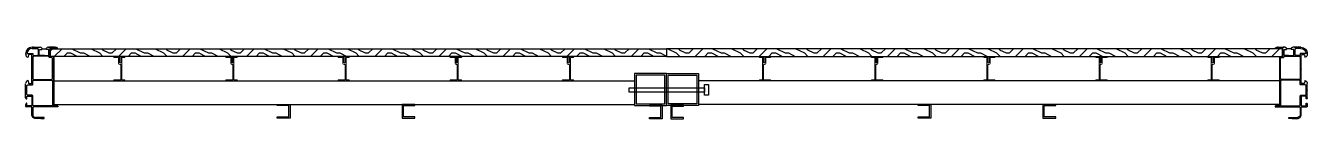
# Model space of a CAD drawing. Header units: millimetres. Extents: x 20612 to 343412, y -116527 to 156976.
# Drawn here: x 179716 to 183716, y -67412 to -67189 of the extents above; entities that cross this region are included whole.
import ezdxf

# ---------------------------------------------------------------- set-up
doc = ezdxf.new("R2010")
doc.units = ezdxf.units.MM
doc.header["$LTSCALE"] = 1000
doc.layers.add('W-WOOD_FLOOR木地板', color=30, linetype='Continuous')
doc.layers.add('结构', color=52, linetype='Continuous', lineweight=18)
doc.layers.add('铝龙骨', color=7, linetype='Continuous', lineweight=9)

# ---------------------------------------------------------------- blocks, each defined once
blk = doc.blocks.new('$matou$00000085')
at = {"color": 0, "lineweight": 5}
for p, q in [((-17.5, 36, 0), (-17.5, 37, 0)), ((-4.3, 33.6, 0), (-4.3, 35, 0)), ((-1.2, 13.2, 0), (-3.5, 13.2, 0))]:
    blk.add_line(p, q, dxfattribs=at)
at = {"color": 0, "lineweight": 0, "ltscale": 0.5}
blk.add_arc((-1.5, 17.2, 0), 4.07, 274.7282, 349.8472, dxfattribs=at)
at = {"layer": '结构', "color": 0, "linetype": 'ByBlock', "lineweight": 0, "ltscale": 0.5}
for p, q in [((-7.2, 38, 0), (-16.5, 38, 0)), ((-16.5, 35, 0), (-8.5, 35, 0)), ((-7.5, -34, 0), (-7.5, 34, 0)), ((-4.7, 33.3, 0), (-4.3, 33.6, 0)), ((-4.3, 33.1, 0), (-4.7, 33.3, 0)), ((-4.7, 31.5, 0), (-4.3, 31.7, 0)), ((-4.3, 31.2, 0), (-4.7, 31.5, 0)), ((-4.3, 31, 0), (-4.7, 30.8, 0)), ((-4.7, 30.8, 0), (-4.3, 30.5, 0)), ((-4.3, 29.2, 0), (-4.7, 29, 0)), ((-4.7, 29, 0), (-4.3, 28.7, 0)), ((-4.3, 27.4, 0), (-4.7, 27.2, 0)), ((-4.7, 27.2, 0), (-4.3, 26.9, 0)), ((-4.3, 25.6, 0), (-4.7, 25.4, 0)), ((-4.7, 25.4, 0), (-4.3, 25.1, 0)), ((-4.3, 23.8, 0), (-4.7, 23.6, 0)), ((-4.7, 23.6, 0), (-4.3, 23.3, 0)), ((-4.3, 22, 0), (-4.7, 21.8, 0)), ((-4.7, 21.8, 0), (-4.3, 21.5, 0)), ((-4.3, 20.2, 0), (-4.7, 20, 0)), ((-4.7, 20, 0), (-4.3, 19.7, 0)), ((-4.5, -34, 0), (-4.5, 12.2, 0)), ((-4.3, 31.7, 0), (-4.3, 33.1, 0)), ((-4.3, 31.3, 0), (-4.3, 31, 0)), ((-4.3, 30.5, 0), (-4.3, 29.2, 0)), ((-4.3, 28.7, 0), (-4.3, 27.4, 0)), ((-4.3, 26.9, 0), (-4.3, 25.6, 0)), ((-4.3, 25.1, 0), (-4.3, 23.8, 0)), ((-4.3, 23.3, 0), (-4.3, 22, 0)), ((-4.3, 21.5, 0), (-4.3, 20.2, 0)), ((-4.3, 19.7, 0), (-4.3, 19.2, 0)), ((-0.7, 33.6, 0), (-0.7, 35, 0)), ((-0.3, 33.3, 0), (-0.7, 33.6, 0)), ((-0.7, 33.1, 0), (-0.3, 33.3, 0)), ((-0.7, 31.7, 0), (-0.7, 33.1, 0)), ((-0.3, 31.5, 0), (-0.7, 31.7, 0)), ((-0.7, 31.2, 0), (-0.3, 31.5, 0)), ((-0.7, 29.9, 0), (-0.7, 31.2, 0)), ((-0.3, 29.7, 0), (-0.7, 29.9, 0)), ((-0.7, 29.4, 0), (-0.3, 29.7, 0)), ((-0.7, 28.1, 0), (-0.7, 29.4, 0)), ((-0.3, 27.9, 0), (-0.7, 28.1, 0)), ((-0.7, 27.6, 0), (-0.3, 27.9, 0)), ((-0.7, 26.3, 0), (-0.7, 27.6, 0)), ((-0.3, 26.1, 0), (-0.7, 26.3, 0)), ((-0.7, 25.8, 0), (-0.3, 26.1, 0)), ((-0.7, 24.5, 0), (-0.7, 25.8, 0)), ((-0.3, 24.3, 0), (-0.7, 24.5, 0)), ((-0.7, 24, 0), (-0.3, 24.3, 0)), ((-0.7, 22.7, 0), (-0.7, 24, 0)), ((-0.3, 22.5, 0), (-0.7, 22.7, 0)), ((-0.7, 22.2, 0), (-0.3, 22.5, 0)), ((-0.7, 22.2, 0), (-0.7, 22.2, 0)), ((-0.7, 21, 0), (-0.7, 22.2, 0)), ((-0.3, 20.7, 0), (-0.7, 21, 0)), ((-0.7, 20.5, 0), (-0.3, 20.7, 0)), ((-0.7, 19.2, 0), (-0.7, 20.5, 0)), ((2.2, 38, 0), (16.5, 38, 0)), ((2.5, 34, 0), (2.5, 16.5, 0)), ((16.5, 35, 0), (3.5, 35, 0)), ((17.5, 37, 0), (17.5, 36, 0)), ((-17.5, -37.5, 0), (-17.5, -35.5, 0)), ((-17, -35, 0), (-8.5, -35, 0)), ((17, -38, 0), (-17, -38, 0)), ((-3.5, -35, 0), (17, -35, 0)), ((17.5, -35.5, 0), (17.5, -37.5, 0))]:
    blk.add_line(p, q, dxfattribs=at)
for centre, radius, start, end in [((-16.5, 37, 0), 1, 90, 180), ((-16.5, 36, 0), 1, 180, 270), ((-8.5, 34, 0), 1, 0, 90), ((-7.2, 35, 0), 3, 0, 90.0017), ((-3.5, 12.2, 0), 1, 90, 180), ((-2.5, 19.2, 0), 1.75, 180, 0), ((2.2, 35, 0), 3, 89.9983, 180), ((3.5, 34, 0), 1, 90, 180), ((16.5, 37, 0), 1, 0, 90), ((16.5, 36, 0), 1, 270, 360), ((-17, -35.5, 0), 0.5, 90, 180), ((-17, -37.5, 0), 0.5, 180, 270), ((-8.5, -34, 0), 1, 270, 0), ((-3.5, -34, 0), 1, 180, 270), ((17, -35.5, 0), 0.5, 0, 90), ((17, -37.5, 0), 0.5, 270, 0)]:
    blk.add_arc(centre, radius, start, end, dxfattribs=at)
blk = doc.blocks.new('*U192')
at = {"layer": '铝龙骨', "yscale": -1, "rotation": 180}
blk.add_blockref('$matou$00000085', (0, 0, 0), dxfattribs=at)
blk = doc.blocks.new('*U193')
at = {"color": 0, "linetype": 'ByBlock', "lineweight": -2, "transparency": 16777216}
for p in [(0, 0), (350, 0), (700, 0), (1050, 0), (1400, 0)]:
    blk.add_blockref('*U192', p, dxfattribs=at)
blk = doc.blocks.new('*U194')
at = {"layer": '铝龙骨', "yscale": -1, "rotation": 180}
blk.add_blockref('$matou$00000085', (0, 0, 0), dxfattribs=at)
blk = doc.blocks.new('*U195')
at = {"color": 0, "linetype": 'ByBlock', "lineweight": -2, "transparency": 16777216}
for p in [(0, 0), (350, 0), (700, 0), (1050, 0), (1400, 0)]:
    blk.add_blockref('*U194', p, dxfattribs=at)
blk = doc.blocks.new('asdasdasfdf')
at = {"color": 3, "lineweight": -3}
for p, q in [((210810, 35777.8), (210810.3, 35778.2)), ((210811.4, 35778.2), (210811.7, 35777.8)), ((210812, 35777.8), (210812.3, 35778.2)), ((210814, 35777.8), (210814.3, 35778.2)), ((210814.4, 35778.3), (210819.6, 35778.3)), ((210814.4, 35778.3), (210816.3, 35778.3)), ((210825.1, 35775.8), (210825.1, 35771.5)), ((210839.1, 35771.5), (210839.1, 35775.8)), ((210844.7, 35778.3), (210849.8, 35778.3)), ((210858.3, 35777.8), (210858, 35778.2)), ((210860.3, 35777.8), (210860, 35778.2)), ((210860.9, 35778.2), (210860.6, 35777.8)), ((210862.3, 35777.8), (210862, 35778.2)), ((210865, 35778.3), (210867.4, 35778.3)), ((210793.5, 35711.1), (210793.5, 35754.2)), ((210799, 35753.2), (210811.5, 35753.2)), ((210861.7, 35748.7), (210861.7, 35711.1)), ((210774.4, 35645.6), (210774.4, 35664.4)), ((210861.7, 35644.4), (210861.7, 35595.1))]:
    blk.add_line(p, q, dxfattribs=at)
at = {"color": 0}
blk.add_line((210825.1, 35773.6), (210839.1, 35773.6), dxfattribs=at)
at = {"color": 3, "lineweight": -3}
for points in [[(210794.5, 35778.3, 0.414214), (210774.4, 35758.2), (210774.4, 35756.6)], [(210794.5, 35774.3), (210794.5, 35774.3), (210810.5, 35774.3, -0.414214), (210813.5, 35771.3), (210813.5, 35755.2, -0.414518), (210811.5, 35753.2)], [(210799.2, 35778.3, -0.198912), (210799.3, 35778.2), (210799.6, 35777.8)], [(210799.9, 35777.8), (210800.2, 35778.2, -0.198912), (210800.4, 35778.3), (210801.2, 35778.3, -0.198912), (210801.3, 35778.2), (210801.6, 35777.8)], [(210801.9, 35777.8), (210802.2, 35778.2, -0.198912), (210802.4, 35778.3), (210803.2, 35778.3, -0.198912), (210803.4, 35778.2), (210803.7, 35777.8)], [(210803.9, 35777.8), (210804.2, 35778.2, -0.198912), (210804.4, 35778.3), (210805.2, 35778.3, -0.198912), (210805.4, 35778.2), (210805.7, 35777.8)], [(210805.9, 35777.8), (210806.3, 35778.2, -0.198912), (210806.4, 35778.3), (210807.2, 35778.3, -0.198912), (210807.4, 35778.2), (210807.7, 35777.8)], [(210808, 35777.8), (210808.3, 35778.2, -0.198912), (210808.4, 35778.3), (210809.2, 35778.3, -0.198912), (210809.4, 35778.2), (210809.7, 35777.8)], [(210810.3, 35778.2, -0.198912), (210810.4, 35778.3), (210811.2, 35778.3)], [(210812.4, 35778.3), (210813.3, 35778.3, -0.198912), (210813.4, 35778.2), (210813.7, 35777.8)], [(210831.5, 35753.2), (210818.1, 35753.2, -0.414214), (210817, 35754.2), (210817, 35770.3, -0.414214), (210818.1, 35771.3), (210824.9, 35771.3)], [(210832.7, 35753.2), (210846.2, 35753.2, 0.414214), (210847.2, 35754.2), (210847.2, 35770.3, 0.414214), (210846.2, 35771.3), (210839.3, 35771.3)], [(210850.2, 35777.8), (210849.9, 35778.2, 0.198912), (210849.8, 35778.3), (210848, 35778.3)], [(210852.2, 35777.8), (210851.9, 35778.2, 0.198912), (210851.8, 35778.3), (210851, 35778.3, 0.198912), (210850.8, 35778.2), (210850.5, 35777.8)], [(210861.7, 35748.7, 0.414214), (210860.7, 35749.7), (210851.7, 35749.7, -0.414214), (210850.7, 35750.7), (210850.7, 35774.3, -0.414214), (210851.7, 35775.3)], [(210874.8, 35775.8), (210874.8, 35775.5, -0.414214), (210874.6, 35775.3), (210851.7, 35775.3)], [(210854.2, 35777.8), (210853.9, 35778.2, 0.198912), (210853.8, 35778.3), (210853, 35778.3, 0.198912), (210852.8, 35778.2), (210852.5, 35777.8)], [(210856.3, 35777.8), (210856, 35778.2, 0.198912), (210855.8, 35778.3), (210855, 35778.3, 0.198912), (210854.8, 35778.2), (210854.5, 35777.8)], [(210857.8, 35778.3), (210857, 35778.3, 0.198912), (210856.8, 35778.2), (210856.5, 35777.8)], [(210859.8, 35778.3), (210859, 35778.3, 0.198912), (210858.8, 35778.2), (210858.5, 35777.8)], [(210861.8, 35778.3), (210861, 35778.3, 0.198912), (210860.9, 35778.2)], [(210864.3, 35777.8), (210864, 35778.2, 0.198912), (210863.8, 35778.3), (210863, 35778.3, 0.198912), (210862.9, 35778.2), (210862.6, 35777.8)], [(210865, 35778.3, 0.198912), (210864.9, 35778.2), (210864.6, 35777.8)], [(210778.4, 35759.3), (210778.4, 35759.3), (210795, 35759.3, -0.414214), (210797, 35757.3), (210797, 35755.2, 0.413909), (210799, 35753.2)], [(210791.4, 35756.2), (210784.5, 35756.2, 0.362489), (210783.5, 35755.4), (210782.2, 35748)], [(210832.7, 35753.2, 0.198912), (210832.5, 35753.1), (210832.2, 35752.8, -0.414214), (210832, 35752.8), (210831.7, 35753.1, 0.198912), (210831.5, 35753.2)], [(210781, 35673.9, -0.403535), (210782.2, 35673.1), (210783.5, 35665.7, 0.362489), (210784.5, 35664.8), (210791.4, 35664.8, 0.414214), (210793.5, 35666.9), (210793.5, 35709.9)], [(210793.5, 35711.1, 0.198912), (210793.5, 35711), (210793.8, 35710.7, -0.414214), (210793.8, 35710.4), (210793.5, 35710.1, 0.198912), (210793.5, 35709.9)], [(210861.7, 35711), (210861.4, 35710.7, 0.414214), (210861.4, 35710.4), (210861.7, 35710.1, -0.198912), (210861.7, 35709.9), (210861.7, 35709.9), (210861.7, 35645.6)], [(210774.4, 35645.6, 0.198912), (210774.4, 35645.5), (210774.7, 35645.2, -0.414214), (210774.7, 35644.9), (210774.4, 35644.6, 0.198912), (210774.4, 35644.4)], [(210861.7, 35673.1), (210861.7, 35595.1, 2.414214), (210862.2, 35594.6), (210873.8, 35594.6, -0.414214), (210874.8, 35593.6), (210874.8, 35592.6, -0.414214), (210873.8, 35591.6)], [(210861.7, 35645.5), (210861.4, 35645.2, 0.414214), (210861.4, 35644.9), (210861.7, 35644.6)], [(210774.4, 35619.7, 0.414214), (210776.9, 35617.2), (210778.2, 35617.2, 0.414214), (210778.4, 35617.4)], [(210778.4, 35602.9, 0.414214), (210778.2, 35603.1), (210776.9, 35603.1)], [(210778.4, 35617.4), (210778.4, 35624.2, -0.414214), (210779.4, 35625.2), (210792.4, 35625.2, -0.414214), (210793.4, 35624.2), (210793.4, 35610.7, 0.198912), (210793.5, 35610.6), (210793.8, 35610.3, -0.414214), (210793.8, 35610), (210793.5, 35609.7, 0.198912), (210793.4, 35609.6), (210793.4, 35596.1, -0.414214), (210792.4, 35595.1), (210779.4, 35595.1, -0.414214), (210778.4, 35596.1), (210778.4, 35602.9)], [(210774.4, 35597.6), (210774.4, 35593.6, 0.414214), (210776.4, 35591.6)], [(210805.5, 35555.4, -0.414214), (210793.4, 35567.5), (210793.4, 35589.6, 0.414214), (210791.4, 35591.6), (210776.4, 35591.6)], [(210873.8, 35591.6), (210798.5, 35591.6, 0.414214), (210796.5, 35589.6), (210796.5, 35567.5, 0.414214), (210805.5, 35558.4)], [(210822.1, 35555.5), (210822.4, 35555.8, -0.414214), (210822.7, 35555.8), (210823, 35555.5, 0.198912), (210823.1, 35555.4), (210831.6, 35555.4, 0.414214), (210832.6, 35556.4), (210832.6, 35557.4, 0.414214), (210831.6, 35558.4), (210805.5, 35558.4)], [(210822.1, 35555.5, -0.198912), (210822, 35555.4), (210805.5, 35555.4)]]:
    blk.add_lwpolyline(points, format="xyb", dxfattribs=at)
for points in [[(210794.5, 35778.3), (210799.2, 35778.3), (210796.8, 35778.3)], [(210774.4, 35619.7), (210774.4, 35630.1), (210774.4, 35644.4)]]:
    blk.add_lwpolyline(points, dxfattribs=at)
for points in [[(210850.2, 35746.2, -0.356394), (210847.2, 35748.6, 0.356394), (210845.3, 35750.2), (210800, 35750.2, 0.414214), (210797, 35747.2), (210797, 35679.9, 0.414214), (210799, 35677.9), (210855.2, 35677.9, 0.414214), (210858.2, 35680.9), (210858.2, 35743.2, 0.414214), (210855.2, 35746.2)], [(210858.2, 35598.1, -0.414214), (210855.2, 35595.1), (210800, 35595.1, -0.414214), (210797, 35598.1), (210797, 35625.7, 0.414214), (210794, 35628.7), (210780.9, 35628.7, -0.414214), (210777.9, 35631.7), (210777.9, 35657.3, -0.414214), (210780.9, 35660.3), (210794, 35660.3, 0.414214), (210797, 35663.3), (210797, 35672.9, -0.414214), (210799, 35674.9), (210855.2, 35674.9, -0.414214), (210858.2, 35671.9)]]:
    blk.add_lwpolyline(points, format="xyb", close=True, dxfattribs=at)
for centre, radius, start, end in [((210794.4, 35758.3), 16, 89.8166, 176.4472), ((210799.8, 35777.9), 0.201, 225, 315), ((210801.8, 35777.9), 0.201, 225, 315), ((210803.8, 35777.9), 0.201, 225, 315), ((210805.8, 35777.9), 0.201, 225, 315), ((210807.8, 35777.9), 0.201, 225, 315), ((210809.8, 35777.9), 0.201, 225, 315), ((210811.2, 35778.1), 0.201, 45, 90), ((210811.8, 35777.9), 0.201, 225, 315), ((210812.4, 35778.1), 0.201, 90, 135), ((210813.8, 35777.9), 0.201, 225, 315), ((210814.4, 35778.1), 0.201, 90, 135), ((210819.9, 35771.7), 6.62, 38.3047, 92.8074), ((210824.9, 35771.5), 0.201, 270, 0.2741), ((210844.3, 35771.7), 6.62, 87.1926, 141.6953), ((210839.3, 35771.5), 0.201, 180, 270), ((210850.4, 35777.9), 0.201, 225, 315), ((210852.4, 35777.9), 0.201, 225, 315), ((210854.4, 35777.9), 0.201, 225, 315), ((210856.4, 35777.9), 0.201, 225, 315), ((210857.8, 35778.1), 0.201, 45, 90), ((210858.4, 35777.9), 0.201, 225, 315), ((210859.8, 35778.1), 0.201, 45, 90), ((210860.4, 35777.9), 0.201, 225, 315), ((210861.8, 35778.1), 0.201, 45, 90), ((210862.4, 35777.9), 0.201, 225, 315), ((210864.4, 35777.9), 0.201, 225, 315), ((210866.8, 35764.5), 13.8, 54.8394, 92.3815), ((210784.3, 35756.6), 9.88, 179.7094, 251.9861), ((210781.2, 35748.2), 1, 270, 349.7), ((210791.4, 35754.2), 2.01, 0, 90), ((210861.5, 35711.1), 0.201, 315, 0), ((210784.5, 35664.4), 10.1, 110.0422, 179.7055), ((210861.5, 35645.6), 0.201, 315, 0), ((210861.5, 35644.4), 0.201, 360, 45), ((210781, 35597.9), 6.62, 128.3047, 182.8074)]:
    blk.add_arc(centre, radius, start, end, dxfattribs=at)

msp = doc.modelspace()

# ---------------------------------------------------------------- hatches: boundary and pattern name
at = {"layer": 'W-WOOD_FLOOR木地板'}
h = msp.add_hatch(dxfattribs=at)
h.set_pattern_fill('木纹01', color=256, scale=50)
h.set_pattern_definition([(360, (-169423.68, 107643.42), (200, 200), [10, -190]), (360, (-169563.68, 107663.42), (200, 200), [20, -180]), (360, (-169433.68, 107673.42), (200, 200), [10, -190]), (360, (-169553.68, 107693.42), (200, 200), [10, -190]), (360, (-169433.68, 107703.42), (200, 200), [10, -190]), (360, (-169543.68, 107713.42), (200, 200), [10, -190]), (360, (-169433.68, 107723.42), (200, 200), [10, -190]), (360, (-169543.68, 107743.42), (200, 200), [10, -110, 10, -70]), (360, (-169543.68, 107763.42), (200, 200), [20, -100, 10, -70]), (360, (-169553.68, 107793.42), (200, 200), [10, -30, 10, -80, 10, -60]), (360, (-169563.68, 107813.42), (200, 200), [10, -40, 20, -130]), (360, (-169433.68, 107823.42), (200, 200), [10, -190]), (360, (-169563.68, 107833.42), (200, 200), [10, -50, 10, -130]), (45, (-169583.68, 107643.42), (5e-14, 200), [28.2842, -254.55851]), (45, (-169413.68, 107643.42), (5e-14, 200), [56.56854, -226.27417]), (45, (-169413.68, 107743.42), (5e-14, 200), [14.142, -268.70071]), (45, (-169583.68, 107763.42), (5e-14, 200), [42.4264, -240.41631]), (45, (-169413.68, 107763.42), (5e-14, 200), [70.71068, -212.13203]), (45, (-169413.68, 107793.42), (5e-14, 200), [42.4264, -240.41631]), (315, (-169453.68, 107813.42), (200, -9e-14), [14.142, -268.70071]), (315, (-169523.68, 107653.42), (200, -9e-14), [28.2842, -254.55851]), (315, (-169513.68, 107733.42), (200, -9e-14), [28.2842, -254.55851]), (315, (-169453.68, 107693.42), (200, -9e-14), [28.2842, -254.55851]), (315, (-169463.68, 107773.42), (200, -9e-14), [28.2842, -254.55851]), (315, (-169453.68, 107793.42), (200, -9e-14), [42.4264, -240.41631]), (315, (-169503.68, 107673.42), (200, -9e-14), [42.4264, -240.41631]), (315, (-169473.68, 107683.42), (200, -9e-14), [42.4264, -240.41631]), (315, (-169503.68, 107753.42), (200, -9e-14), [42.4264, -240.41631]), (315, (-169483.68, 107763.42), (200, -9e-14), [42.4264, -240.41631]), (26.56505, (-169573.68, 107683.42), (200, 8e-08), [22.36068, -424.85292]), (26.56505, (-169423.68, 107673.42), (200, 8e-08), [89.44272, -357.77088]), (26.56505, (-169423.68, 107703.42), (200, 8e-08), [89.44272, -357.77088]), (26.56505, (-169423.68, 107723.42), (200, 8e-08), [89.4428, -134, 44.722, -179.048795]), (26.56505, (-169403.68, 107753.42), (200, 8e-08), [22.36068, -424.85292]), (26.56505, (-169583.68, 107823.42), (200, 8e-08), [22.36068, -424.85292]), (26.56505, (-169423.68, 107823.42), (200, 8e-08), [44.72136, -402.49224]), (333.43495, (-169473.68, 107643.42), (200, -8e-08), [44.72136, -402.49224]), (333.43495, (-169543.68, 107693.42), (200, -8e-08), [44.72136, -402.49224]), (333.43495, (-169543.68, 107663.42), (200, -8e-08), [22.36068, -424.85224]), (333.43495, (-169533.68, 107713.42), (200, -8e-08), [67.08204, -380.13156]), (333.43495, (-169493.68, 107713.42), (200, -8e-08), [44.72136, -402.49224]), (333.43495, (-169473.68, 107723.42), (200, -8e-08), [44.72136, -402.49224]), (333.43495, (-169533.68, 107743.42), (200, -8e-08), [22.36068, -424.85224]), (333.43495, (-169523.68, 107763.42), (200, -8e-08), [22.36068, -424.85224]), (333.43495, (-169443.68, 107803.42), (200, -8e-08), [22.36068, -424.85224]), (333.43495, (-169453.68, 107733.42), (200, -8e-08), [22.36068, -424.85224]), (333.43495, (-169543.68, 107793.42), (200, -8e-08), [67.08204, -380.13156]), (333.43495, (-169553.68, 107813.42), (200, -8e-08), [44.72136, -402.49224]), (333.43495, (-169443.68, 107753.42), (200, -8e-08), [22.36, -201.24, 22.36, -201.253595]), (333.43495, (-169503.68, 107793.42), (200, -8e-08), [44.72136, -402.49224]), (333.43495, (-169493.68, 107813.42), (200, -8e-08), [44.72136, -402.49224]), (333.43495, (-169553.68, 107833.42), (200, -8e-08), [44.72136, -402.49224]), (333.43495, (-169493.68, 107833.42), (200, -8e-08), [44.72136, -402.49224])])
h.paths.add_polyline_path([(179793.5, -67193.3), (179793.5, -67217.3), (181716.2, -67217.3), (181716.2, -67193.3)])
h = msp.add_hatch(dxfattribs=at)
h.set_pattern_fill('木纹01', color=256, scale=50)
h.set_pattern_definition([(360, (-169423.68, 107643.42), (200, 200), [10, -190]), (360, (-169563.68, 107663.42), (200, 200), [20, -180]), (360, (-169433.68, 107673.42), (200, 200), [10, -190]), (360, (-169553.68, 107693.42), (200, 200), [10, -190]), (360, (-169433.68, 107703.42), (200, 200), [10, -190]), (360, (-169543.68, 107713.42), (200, 200), [10, -190]), (360, (-169433.68, 107723.42), (200, 200), [10, -190]), (360, (-169543.68, 107743.42), (200, 200), [10, -110, 10, -70]), (360, (-169543.68, 107763.42), (200, 200), [20, -100, 10, -70]), (360, (-169553.68, 107793.42), (200, 200), [10, -30, 10, -80, 10, -60]), (360, (-169563.68, 107813.42), (200, 200), [10, -40, 20, -130]), (360, (-169433.68, 107823.42), (200, 200), [10, -190]), (360, (-169563.68, 107833.42), (200, 200), [10, -50, 10, -130]), (45, (-169583.68, 107643.42), (5e-14, 200), [28.2842, -254.55851]), (45, (-169413.68, 107643.42), (5e-14, 200), [56.56854, -226.27417]), (45, (-169413.68, 107743.42), (5e-14, 200), [14.142, -268.70071]), (45, (-169583.68, 107763.42), (5e-14, 200), [42.4264, -240.41631]), (45, (-169413.68, 107763.42), (5e-14, 200), [70.71068, -212.13203]), (45, (-169413.68, 107793.42), (5e-14, 200), [42.4264, -240.41631]), (315, (-169453.68, 107813.42), (200, -9e-14), [14.142, -268.70071]), (315, (-169523.68, 107653.42), (200, -9e-14), [28.2842, -254.55851]), (315, (-169513.68, 107733.42), (200, -9e-14), [28.2842, -254.55851]), (315, (-169453.68, 107693.42), (200, -9e-14), [28.2842, -254.55851]), (315, (-169463.68, 107773.42), (200, -9e-14), [28.2842, -254.55851]), (315, (-169453.68, 107793.42), (200, -9e-14), [42.4264, -240.41631]), (315, (-169503.68, 107673.42), (200, -9e-14), [42.4264, -240.41631]), (315, (-169473.68, 107683.42), (200, -9e-14), [42.4264, -240.41631]), (315, (-169503.68, 107753.42), (200, -9e-14), [42.4264, -240.41631]), (315, (-169483.68, 107763.42), (200, -9e-14), [42.4264, -240.41631]), (26.56505, (-169573.68, 107683.42), (200, 8e-08), [22.36068, -424.85292]), (26.56505, (-169423.68, 107673.42), (200, 8e-08), [89.44272, -357.77088]), (26.56505, (-169423.68, 107703.42), (200, 8e-08), [89.44272, -357.77088]), (26.56505, (-169423.68, 107723.42), (200, 8e-08), [89.4428, -134, 44.722, -179.048795]), (26.56505, (-169403.68, 107753.42), (200, 8e-08), [22.36068, -424.85292]), (26.56505, (-169583.68, 107823.42), (200, 8e-08), [22.36068, -424.85292]), (26.56505, (-169423.68, 107823.42), (200, 8e-08), [44.72136, -402.49224]), (333.43495, (-169473.68, 107643.42), (200, -8e-08), [44.72136, -402.49224]), (333.43495, (-169543.68, 107693.42), (200, -8e-08), [44.72136, -402.49224]), (333.43495, (-169543.68, 107663.42), (200, -8e-08), [22.36068, -424.85224]), (333.43495, (-169533.68, 107713.42), (200, -8e-08), [67.08204, -380.13156]), (333.43495, (-169493.68, 107713.42), (200, -8e-08), [44.72136, -402.49224]), (333.43495, (-169473.68, 107723.42), (200, -8e-08), [44.72136, -402.49224]), (333.43495, (-169533.68, 107743.42), (200, -8e-08), [22.36068, -424.85224]), (333.43495, (-169523.68, 107763.42), (200, -8e-08), [22.36068, -424.85224]), (333.43495, (-169443.68, 107803.42), (200, -8e-08), [22.36068, -424.85224]), (333.43495, (-169453.68, 107733.42), (200, -8e-08), [22.36068, -424.85224]), (333.43495, (-169543.68, 107793.42), (200, -8e-08), [67.08204, -380.13156]), (333.43495, (-169553.68, 107813.42), (200, -8e-08), [44.72136, -402.49224]), (333.43495, (-169443.68, 107753.42), (200, -8e-08), [22.36, -201.24, 22.36, -201.253595]), (333.43495, (-169503.68, 107793.42), (200, -8e-08), [44.72136, -402.49224]), (333.43495, (-169493.68, 107813.42), (200, -8e-08), [44.72136, -402.49224]), (333.43495, (-169553.68, 107833.42), (200, -8e-08), [44.72136, -402.49224]), (333.43495, (-169493.68, 107833.42), (200, -8e-08), [44.72136, -402.49224])])
h.paths.add_polyline_path([(183639, -67193.3), (183639, -67217.3), (181716.2, -67217.3), (181716.2, -67193.3)])

# ---------------------------------------------------------------- linework, layer by layer
at = {"color": 3, "lineweight": -3}
for p, q in [((179781, -67195.5), (179781, -67191.2)), ((179786.5, -67188.7), (179791.6, -67188.7)), ((179800.1, -67189.2), (179799.8, -67188.8)), ((179802.1, -67189.2), (179801.8, -67188.8)), ((179802.7, -67188.8), (179802.4, -67189.2)), ((179804.1, -67189.2), (179803.8, -67188.8)), ((179806.8, -67188.7), (179809.2, -67188.7)), ((183625.6, -67188.7), (183623.2, -67188.7)), ((183628.3, -67189.2), (183628.6, -67188.8)), ((183629.7, -67188.8), (183630, -67189.2)), ((183630.3, -67189.2), (183630.6, -67188.8)), ((183632.3, -67189.2), (183632.6, -67188.8)), ((183645.9, -67188.7), (183640.8, -67188.7)), ((183651.5, -67195.5), (183651.5, -67191.2)), ((179803.6, -67218.3), (179803.6, -67255.9)), ((183628.9, -67218.3), (183628.9, -67255.9)), ((179803.6, -67322.6), (179803.6, -67371.9)), ((183628.9, -67322.6), (183628.9, -67371.9))]:
    msp.add_line(p, q, dxfattribs=at)
at = {"color": 1, "lineweight": -3}
for p, q in [((179803.6, -67293.9), (181616.2, -67293.9)), ((183628.9, -67293.9), (181816.2, -67293.9)), ((179803.6, -67367.4), (181616.2, -67367.4)), ((183628.9, -67367.4), (181816.2, -67367.4))]:
    msp.add_line(p, q, dxfattribs=at)
at = {"color": 3, "lineweight": -3}
for points in [[(179774.5, -67213.8), (179788, -67213.8, 0.414214), (179789, -67212.8), (179789, -67196.7, 0.414214), (179788, -67195.7), (179781.2, -67195.7)], [(179792.1, -67189.2), (179791.8, -67188.8, 0.198912), (179791.6, -67188.7), (179789.8, -67188.7)], [(179794.1, -67189.2), (179793.8, -67188.8, 0.198912), (179793.6, -67188.7), (179792.8, -67188.7, 0.198912), (179792.6, -67188.8), (179792.3, -67189.2)], [(179803.6, -67218.3, 0.414214), (179802.5, -67217.3), (179793.5, -67217.3, -0.414214), (179792.5, -67216.3), (179792.5, -67192.7, -0.414214), (179793.5, -67191.7)], [(179816.6, -67191.2), (179816.6, -67191.5, -0.414214), (179816.4, -67191.7), (179793.5, -67191.7)], [(179796.1, -67189.2), (179795.8, -67188.8, 0.198912), (179795.6, -67188.7), (179794.8, -67188.7, 0.198912), (179794.7, -67188.8), (179794.4, -67189.2)], [(179798.1, -67189.2), (179797.8, -67188.8, 0.198912), (179797.6, -67188.7), (179796.8, -67188.7, 0.198912), (179796.7, -67188.8), (179796.4, -67189.2)], [(179799.6, -67188.7), (179798.8, -67188.7, 0.198912), (179798.7, -67188.8), (179798.4, -67189.2)], [(179801.7, -67188.7), (179800.8, -67188.7, 0.198912), (179800.7, -67188.8), (179800.4, -67189.2)], [(179803.7, -67188.7), (179802.8, -67188.7, 0.198912), (179802.7, -67188.8)], [(179806.1, -67189.2), (179805.8, -67188.8, 0.198912), (179805.7, -67188.7), (179804.8, -67188.7, 0.198912), (179804.7, -67188.8), (179804.4, -67189.2)], [(179806.8, -67188.7, 0.198912), (179806.7, -67188.8), (179806.4, -67189.2)], [(183615.8, -67191.2), (183615.8, -67191.5, 0.414214), (183616, -67191.7), (183638.9, -67191.7)], [(183625.6, -67188.7, -0.198912), (183625.7, -67188.8), (183626, -67189.2)], [(183626.3, -67189.2), (183626.6, -67188.8, -0.198912), (183626.7, -67188.7), (183627.6, -67188.7, -0.198912), (183627.7, -67188.8), (183628, -67189.2)], [(183628.8, -67188.7), (183629.6, -67188.7, -0.198912), (183629.7, -67188.8)], [(183628.9, -67218.3, -0.414214), (183629.9, -67217.3), (183638.9, -67217.3, 0.414214), (183639.9, -67216.3), (183639.9, -67192.7, 0.414214), (183638.9, -67191.7)], [(183630.8, -67188.7), (183631.6, -67188.7, -0.198912), (183631.7, -67188.8), (183632, -67189.2)], [(183632.8, -67188.7), (183633.6, -67188.7, -0.198912), (183633.8, -67188.8), (183634.1, -67189.2)], [(183634.3, -67189.2), (183634.6, -67188.8, -0.198912), (183634.8, -67188.7), (183635.6, -67188.7, -0.198912), (183635.8, -67188.8), (183636.1, -67189.2)], [(183636.3, -67189.2), (183636.6, -67188.8, -0.198912), (183636.8, -67188.7), (183637.6, -67188.7, -0.198912), (183637.8, -67188.8), (183638.1, -67189.2)], [(183638.4, -67189.2), (183638.7, -67188.8, -0.198912), (183638.8, -67188.7), (183639.6, -67188.7, -0.198912), (183639.8, -67188.8), (183640.1, -67189.2)], [(183640.4, -67189.2), (183640.7, -67188.8, -0.198912), (183640.8, -67188.7), (183642.6, -67188.7)], [(183657.9, -67213.8), (183644.4, -67213.8, -0.414214), (183643.4, -67212.8), (183643.4, -67196.7, -0.414214), (183644.4, -67195.7), (183651.3, -67195.7)], [(179774.5, -67213.8, 0.198912), (179774.4, -67213.9), (179774.1, -67214.2, -0.414214), (179773.8, -67214.2), (179773.5, -67213.9, 0.198912), (179773.4, -67213.8)], [(183657.9, -67213.8, -0.198912), (183658, -67213.9), (183658.3, -67214.2, 0.414214), (183658.6, -67214.2), (183658.9, -67213.9, -0.198912), (183659.1, -67213.8)], [(179803.5, -67256), (179803.2, -67256.3, 0.414214), (179803.2, -67256.6), (179803.5, -67256.9, -0.198912), (179803.6, -67257.1), (179803.6, -67257.1), (179803.6, -67321.4)], [(183628.9, -67256), (183629.2, -67256.3, -0.414214), (183629.2, -67256.6), (183628.9, -67256.9, 0.198912), (183628.9, -67257.1), (183628.9, -67257.1), (183628.9, -67321.4)], [(179803.6, -67293.9), (179803.6, -67371.9, 2.414214), (179804.1, -67372.4), (179815.6, -67372.4, -0.414214), (179816.6, -67373.4), (179816.6, -67374.4, -0.414214), (179815.6, -67375.4)], [(179803.5, -67321.5), (179803.2, -67321.8, 0.414214), (179803.2, -67322.1), (179803.5, -67322.4)], [(183628.9, -67293.9), (183628.9, -67371.9, -2.414214), (183628.4, -67372.4), (183616.8, -67372.4, 0.414214), (183615.8, -67373.4), (183615.8, -67374.4, 0.414214), (183616.8, -67375.4)], [(183628.9, -67321.5), (183629.2, -67321.8, -0.414214), (183629.2, -67322.1), (183628.9, -67322.4)], [(179815.6, -67375.4), (179740.3, -67375.4, 0.414214), (179738.3, -67377.4), (179738.3, -67399.5, 0.414214), (179747.3, -67408.6)], [(183616.8, -67375.4), (183692.1, -67375.4, -0.414214), (183694.1, -67377.4), (183694.1, -67399.5, -0.414214), (183685.1, -67408.6)], [(179763.9, -67411.5), (179764.3, -67411.2, -0.414214), (179764.5, -67411.2), (179764.8, -67411.5, 0.198912), (179765, -67411.6), (179773.4, -67411.6, 0.414214), (179774.4, -67410.6), (179774.4, -67409.6, 0.414214), (179773.4, -67408.6), (179747.3, -67408.6)], [(183668.5, -67411.5), (183668.2, -67411.2, 0.414214), (183667.9, -67411.2), (183667.6, -67411.5, -0.198912), (183667.4, -67411.6), (183659, -67411.6, -0.414214), (183658, -67410.6), (183658, -67409.6, -0.414214), (183659, -67408.6), (183685.1, -67408.6)]]:
    msp.add_lwpolyline(points, format="xyb", dxfattribs=at)
for points in [[(179792, -67220.8, -0.356394), (179789.1, -67218.4, 0.356394), (179787.1, -67216.8), (179741.8, -67216.8, 0.414214), (179738.8, -67219.8), (179738.8, -67287.1, 0.414214), (179740.8, -67289.1), (179797, -67289.1, 0.414214), (179800, -67286.1), (179800, -67223.8, 0.414214), (179797, -67220.8)], [(183640.4, -67220.8, 0.356394), (183643.4, -67218.4, -0.356394), (183645.3, -67216.8), (183690.6, -67216.8, -0.414214), (183693.6, -67219.8), (183693.6, -67287.1, -0.414214), (183691.6, -67289.1), (183635.4, -67289.1, -0.414214), (183632.4, -67286.1), (183632.4, -67223.8, -0.414214), (183635.4, -67220.8)], [(179800, -67368.9, -0.414214), (179797, -67371.9), (179741.8, -67371.9, -0.414214), (179738.8, -67368.9), (179738.8, -67341.3, 0.414214), (179735.8, -67338.3), (179722.7, -67338.3, -0.414214), (179719.7, -67335.3), (179719.7, -67309.7, -0.414214), (179722.7, -67306.7), (179735.8, -67306.7, 0.414214), (179738.8, -67303.7), (179738.8, -67294.1, -0.414214), (179740.8, -67292.1), (179797, -67292.1, -0.414214), (179800, -67295.1)], [(183632.4, -67368.9, 0.414214), (183635.4, -67371.9), (183690.6, -67371.9, 0.414214), (183693.6, -67368.9), (183693.6, -67341.3, -0.414214), (183696.6, -67338.3), (183709.7, -67338.3, 0.414214), (183712.7, -67335.3), (183712.7, -67309.7, 0.414214), (183709.7, -67306.7), (183696.6, -67306.7, -0.414214), (183693.6, -67303.7), (183693.6, -67294.1, 0.414214), (183691.6, -67292.1), (183635.4, -67292.1, 0.414214), (183632.4, -67295.1)]]:
    msp.add_lwpolyline(points, format="xyb", close=True, dxfattribs=at)
for points in [[(181616.2, -67370.6), (181716.2, -67370.6), (181716.2, -67270.6), (181616.2, -67270.6)], [(181621.2, -67365.6), (181711.2, -67365.6), (181711.2, -67275.6), (181621.2, -67275.6)], [(181816.2, -67370.6), (181716.2, -67370.6), (181716.2, -67270.6), (181816.2, -67270.6)], [(181811.2, -67365.6), (181721.2, -67365.6), (181721.2, -67275.6), (181811.2, -67275.6)], [(181599.6, -67315.2), (181834.6, -67315.2), (181834.6, -67329.5), (181599.6, -67329.5)], [(181834.6, -67304.9), (181847.8, -67304.9), (181847.8, -67338.7), (181834.6, -67338.7)]]:
    msp.add_lwpolyline(points, close=True)
at = {"color": 4}
for points in [[(180541.5, -67367.4), (180541.5, -67410.4), (180501.5, -67410.4), (180501.5, -67406.4), (180537.5, -67406.4), (180537.5, -67371.4), (180501.5, -67371.4), (180501.5, -67367.4)], [(180890.9, -67367.4), (180890.9, -67410.4), (180930.9, -67410.4), (180930.9, -67406.4), (180894.9, -67406.4), (180894.9, -67371.4), (180930.9, -67371.4), (180930.9, -67367.4)], [(181702.9, -67369.4), (181702.9, -67412.4), (181662.9, -67412.4), (181662.9, -67408.4), (181698.9, -67408.4), (181698.9, -67373.4), (181662.9, -67373.4), (181662.9, -67369.4)], [(181729.5, -67369.4), (181729.5, -67412.4), (181769.5, -67412.4), (181769.5, -67408.4), (181733.5, -67408.4), (181733.5, -67373.4), (181769.5, -67373.4), (181769.5, -67369.4)], [(182541.5, -67367.4), (182541.5, -67410.4), (182501.5, -67410.4), (182501.5, -67406.4), (182537.5, -67406.4), (182537.5, -67371.4), (182501.5, -67371.4), (182501.5, -67367.4)], [(182890.9, -67367.4), (182890.9, -67410.4), (182930.9, -67410.4), (182930.9, -67406.4), (182894.9, -67406.4), (182894.9, -67371.4), (182930.9, -67371.4), (182930.9, -67367.4)]]:
    msp.add_lwpolyline(points, close=True, dxfattribs=at)
at = {"color": 3, "lineweight": -3}
for centre, radius, start, end in [((179786.2, -67195.3), 6.62, 87.1926, 141.6953), ((179781.2, -67195.5), 0.201, 180, 270), ((179792.2, -67189.1), 0.201, 225, 315), ((179794.2, -67189.1), 0.201, 225, 315), ((179796.2, -67189.1), 0.201, 225, 315), ((179798.2, -67189.1), 0.201, 225, 315), ((179799.6, -67188.9), 0.201, 45, 90), ((179800.2, -67189.1), 0.201, 225, 315), ((179801.7, -67188.9), 0.201, 45, 90), ((179802.2, -67189.1), 0.201, 225, 315), ((179803.7, -67188.9), 0.201, 45, 90), ((179804.3, -67189.1), 0.201, 225, 315), ((179806.3, -67189.1), 0.201, 225, 315), ((179808.6, -67202.5), 13.8, 54.8394, 92.3815), ((183623.8, -67202.5), 13.8, 87.6185, 125.1606), ((183626.2, -67189.1), 0.201, 225, 315), ((183628.2, -67189.1), 0.201, 225, 315), ((183628.8, -67188.9), 0.201, 90, 135), ((183630.2, -67189.1), 0.201, 225, 315), ((183630.8, -67188.9), 0.201, 90, 135), ((183632.2, -67189.1), 0.201, 225, 315), ((183632.8, -67188.9), 0.201, 90, 135), ((183634.2, -67189.1), 0.201, 225, 315), ((183636.2, -67189.1), 0.201, 225, 315), ((183638.2, -67189.1), 0.201, 225, 315), ((183640.2, -67189.1), 0.201, 225, 315), ((183646.3, -67195.3), 6.62, 38.3047, 92.8074), ((183651.3, -67195.5), 0.201, 270, 360), ((179803.4, -67255.9), 0.201, 315, 0), ((183629.1, -67255.9), 0.201, 180, 225), ((179803.4, -67321.4), 0.201, 315, 0), ((179803.4, -67322.6), 0.201, 360, 45), ((183629.1, -67321.4), 0.201, 180, 225), ((183629.1, -67322.6), 0.201, 135, 180)]:
    msp.add_arc(centre, radius, start, end, dxfattribs=at)
at = {"layer": 'W-WOOD_FLOOR木地板'}
for points in [[(179793.5, -67193.3), (181716.2, -67193.3), (181716.2, -67217.3), (179793.5, -67217.3)], [(183639, -67193.3), (181716.2, -67193.3), (181716.2, -67217.3), (183639, -67217.3)]]:
    msp.add_lwpolyline(points, close=True, dxfattribs=at)

# ---------------------------------------------------------------- block references
for name, p in [('asdasdasfdf', (-31058.2, -102967)), ('*U193', (180008.7, -67255.6))]:
    msp.add_blockref(name, p)
at = {"xscale": -1}
for name, p in [('asdasdasfdf', (394490.6, -102967)), ('*U195', (183423.7, -67255.6))]:
    msp.add_blockref(name, p, dxfattribs=at)

doc.saveas('drawing.dxf')
